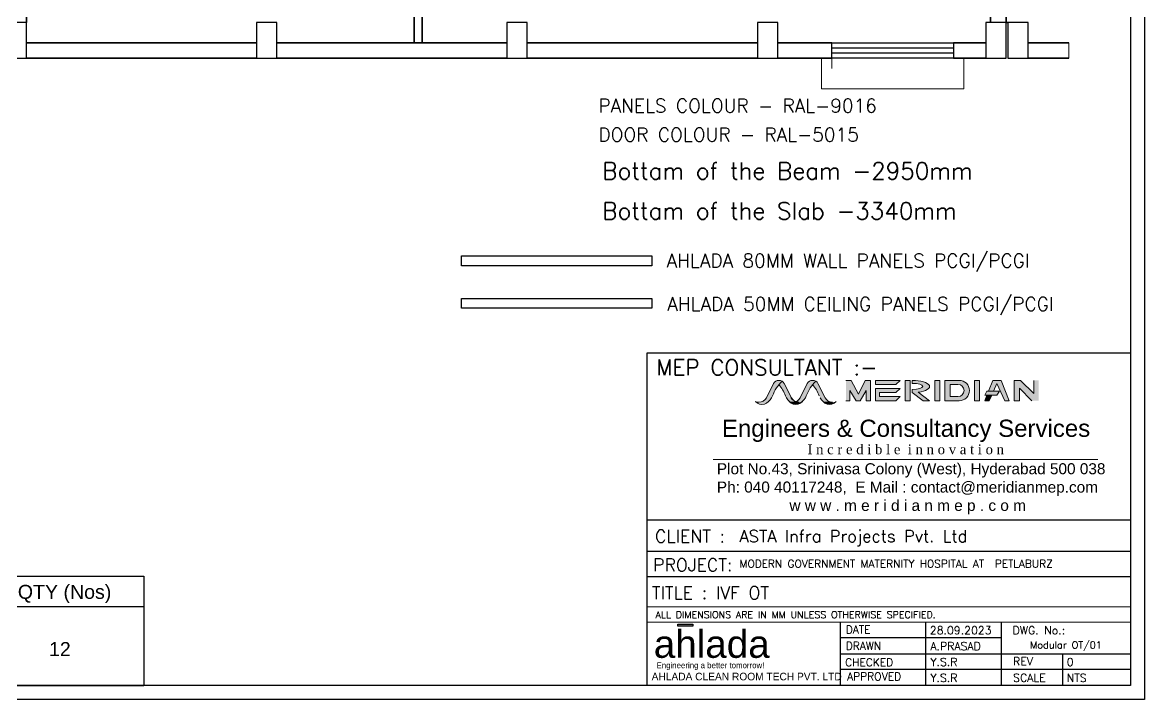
# Model space of a CAD drawing. Header units: millimetres. Extents: x -9331 to 31242, y -4188 to 24622.
# Drawn here: x 14661 to 31242, y -4188 to 5822 of the extents above; entities that cross this region are included whole.
import ezdxf
from ezdxf.enums import TextEntityAlignment as Align

# ---------------------------------------------------------------- set-up
doc = ezdxf.new("R2010")
doc.units = ezdxf.units.MM
doc.linetypes.add('Hidden 2mm', pattern=[3, 2, -0.9999999999999999])
for name, color, linetype, lineweight in [('Ahlada 50mm Ceiling Panels', 191, 'Continuous', 0), ('Ahlada 50mm Wall Panel', 94, 'Continuous', 0), ('AHU-N Ducting', 30, 'Continuous', 0), ('D.F', 251, 'Continuous', 5), ('FURNITURE WALL', 8, 'Continuous', 0), ('HATCH', 8, 'Continuous', 5), ('P-Wall', 8, 'Continuous', 35)]:
    doc.layers.add(name, color=color, linetype=linetype, lineweight=lineweight)
for name, color, linetype in [('col', 5, 'Continuous'), ('PL-HOT WATER PIPE', 10, 'Continuous'), ('RCP Legend', 7, 'Continuous'), ('wall', 1, 'Continuous'), ('Window', 4, 'Continuous')]:
    doc.layers.add(name, color=color, linetype=linetype)
doc.styles.add('ARIAL', font='arial.ttf')
doc.styles.add('FS-ARIAL', font='arial.ttf')
doc.styles.add('IRFAN', font='romans.shx')
doc.styles.add('RAGHAV', font='')
doc.styles.add('ROMANS', font='romans.shx')
doc.styles.get("Standard").update_dxf_attribs({"font": 'arial.ttf'})
doc.styles.add('sudheer', font='romanc.shx')
doc.styles.get('RAGHAV').set_extended_font_data('Sakkal Majalla')

# ---------------------------------------------------------------- blocks, each defined once
blk = doc.blocks.new('Logo')
h = blk.add_hatch(color=134)
h.dxf.hatch_style = 1
h.paths.add_polyline_path([(7.308639725975809, 6.258069192477706), (4.465298573544715, 6.258069192477706), (4.465298573544715, 5.928748429683765), (7.308639725975809, 5.928748429683765)])
at = {"color": 134}
blk.add_lwpolyline([(4.465298573544715, 6.258069192477706), (7.308639725975809, 6.258069192477706), (7.308639725975809, 5.928748429683765), (4.465298573544715, 5.928748429683765)], close=True, dxfattribs=at)
at = {"color": 134, "style": 'FS-ARIAL'}
blk.add_text('ahlada', height=5.161484117590589, dxfattribs=at).set_placement((0, 0))
at = {"color": 8, "style": 'RAGHAV'}
blk.add_text('Engineering a better tomorrow!', height=1.096885695377953, dxfattribs=at).set_placement((0.5166822813089311, -1.941864183998433))
blk = doc.blocks.new('W1800')
at = {"layer": 'wall', "color": 7}
for p, q in [((-1.030130079016089e-07, -57.50000000000001), (-1.030130079016089e-07, 172.500000101747)), ((1800, 172.500000101747), (1800, -57.49999999999999))]:
    blk.add_line(p, q, dxfattribs=at)
at = {"layer": 'Window'}
for p, q in [((-1.030130079016089e-07, 172.500000101747), (1800, 172.500000101747)), ((-1.030130079016089e-07, 97.50000010174698), (1800, 97.50000010174698)), ((1800, 17.50000000000001), (-1.030130084937279e-07, 17.50000000000001)), ((1800, -57.49999999999999), (-1.030130079016089e-07, -57.49999999999999))]:
    blk.add_line(p, q, dxfattribs=at)
blk = doc.blocks.new('MECS')
at = {"layer": 'AHU-N Ducting', "lineweight": 0}
for color, points in [(160, [(0.5134121462452396, 0.9090535810691411, -0.2553419212210949), (0.5145768996701445, 0.912287291370199, -0.04684726477479713), (0.5216573496010881, 0.9294547023055619, -0.0266540477767965), (0.5336342063745128, 0.9523017867876555, -0.06718534236503344), (0.5556565003610188, 0.9834757225398514, -0.02764109542233903), (0.5738745622465666, 1.003062886091293), (0.5766256133007953, 1.006020680794153, 0.1721363590096927), (0.5505140324168423, 1.011612092831704, 0.2473140975325899), (0.5199152673609156, 0.990002997602848), (0.4721895616269332, 0.8959762340672447, -0.01800133279282137), (0.4702329186293511, 0.8924425501871536, -0.0319182612438929), (0.4661593275680615, 0.8865579408482758, -0.1070633264031905), (0.4578792062891825, 0.878103115775042, -0.06872213656597184), (0.4448145115283366, 0.8700396566532579, -0.1100815216467921), (0.4328884929311516, 0.8662964673627914, -0.04816773781383483), (0.4221518354338086, 0.8652597410154012, -0.2553419212163173), (0.4220358712937212, 0.8652596211915509, -0.1055217205860978), (0.4103804133107057, 0.8664834367568037, -0.05287384099970888), (0.3991274403419439, 0.8701487347559893, 0.0505486080439634), (0.4093426809361326, 0.8618595423592463, 0.1587901785350478), (0.4483361824497781, 0.8512470793146013, 0.02557253404743324), (0.4549705379184891, 0.8519151542827459, 0.05690113489080228), (0.4703863626932994, 0.8580222609840502, 0.0761280745923816), (0.4928284065502248, 0.8754018488679505, 0.05635508372328828), (0.5070302214118503, 0.8948318576810209)]), (150, [(0.5738745622465666, 1.003062886091293), (0.5556565003610187, 0.9834757225398514, -0.08871706839119002), (0.5985678696283647, 0.909053581069051), (0.606061486380822, 0.89483185768066, 0.0908047400681293), (0.6258840872999482, 0.8691652436534564, 0.09462166198594976), (0.6465687088664405, 0.8652597410154012, 0.09762620718751994), (0.6678649370783271, 0.8694578930597028, -0.1798615287096684), (0.6391234390957357, 0.8959762340672447), (0.5913977333575124, 0.9900029976114197, 0.1368225701357631), (0.5768519750966854, 1.005880687949675, 0.004232813224578386)]), (160, [(0.7385117872205167, 0.909053581069051, -0.2553419212210942), (0.7396765406437975, 0.9122872913701989, -0.04684726481615809), (0.7467569905745608, 0.9294547023055619, -0.02665404768153145), (0.7587338473479852, 0.9523017867876555, -0.06718534234561138), (0.7807561413347619, 0.9834757225398514, -0.02764109536567368), (0.7989742032197685, 1.003062886091293), (0.8017252542742679, 1.006020680794153, 0.1721363590409367), (0.7756136733902246, 1.011612092831704, 0.2473140974765855), (0.745014908334659, 0.990002997602848), (0.6972892026003155, 0.8959762340672448, -0.01800133322272931), (0.6953325596030944, 0.8924425501871536, -0.03191826041987842), (0.6912589685412633, 0.8865579408482758, -0.1070633264490754), (0.682978847262655, 0.878103115775042, -0.06872213649296112), (0.6699141525020799, 0.8700396566532579, -0.1100815216296278), (0.6579881339048046, 0.8662964673627914, -0.04816773779806645), (0.6472514764075519, 0.8652597410154012, -0.255341921221943), (0.6471355122674645, 0.8652596211915509, -0.1055217205828272), (0.6354800542840878, 0.8664834367568037, -0.05287384108011227), (0.6242270813156874, 0.8701487347559893, 0.05054860803605642), (0.6344423219093345, 0.8618595423592463, 0.1587901785338139), (0.6734358234232507, 0.8512470793146013, 0.02557253404859524), (0.6800701788916007, 0.8519151542827459, 0.05690113471568396), (0.6954860036670426, 0.8580222609840502, 0.07612807450989625), (0.717928047523968, 0.8754018488679502, 0.05635508364209714), (0.7321298623846912, 0.8948318576810209)]), (150, [(0.7989742032197685, 1.003062886091293), (0.7807561413347619, 0.9834757225398514, -0.08282162458354507), (0.824217065318585, 0.9090771159288699), (0.8311611273545652, 0.89483185768066, 0.09080474013754147), (0.8509837282734207, 0.8691652436534564, 0.09462166197700475), (0.8716683498401837, 0.8652597410154012, 0.09762620721910173), (0.892964578051529, 0.8694578930597028, -0.1798615287170576), (0.8642230800689376, 0.8959762340672447), (0.8164973743309851, 0.9900029976114196, 0.1368225702393618), (0.8019516160670905, 1.005880687950846, 0.004232813225302674)]), (1, [(1.030236444528139, 0.9438043992806316), (1.071119814834754, 0.8756654487700585), (1.098384609470751, 0.8756654487700585), (1.139267979777095, 0.9438043992806316), (1.139267979777095, 0.8756654487700585), (1.166523559981414, 0.8756654487700585), (1.166523559981414, 1.011943349791295), (1.132454084726353, 1.011943349791295), (1.085966086906956, 0.9199812081284943), (1.037050339579422, 1.011943349791295), (1.002980864324091, 1.011943349791295), (1.002980864324091, 0.8756654487700585), (1.030236444528139, 0.8756654487700585)]), (251, [(1.200593035236746, 1.011943349791295), (1.200593035236746, 0.9846877695869755), (1.336870936257982, 0.9846877695869755), (1.364126516462392, 1.011943349791295)]), (251, [(1.398195991717182, 0.8756654487700585), (1.432265466973055, 0.8756654487700585), (1.432265466973055, 1.011943349791295), (1.398195991717182, 1.011943349791295)]), (251, [(1.629868423453673, 1.011943349791295), (1.59579894819807, 1.011943349791295), (1.59579894819807, 0.8756654487700585), (1.629868423453673, 0.8756654487700585)]), (251, [(1.895610330445043, 1.011943349791295), (1.861540855189982, 1.011943349791295), (1.861540855189982, 0.8756654487700585), (1.895610330445043, 0.8756654487700585)]), (251, [(2.011446546313153, 0.99036134481426), (2.063858128663246, 0.8756654487700585), (2.093213286926021, 0.8756654487700585), (2.038702126517292, 1.011943349791295), (1.984190966108743, 1.011943349791295), (1.955601567173546, 0.9404698524534832), (1.988648066588688, 0.9404698524534832)]), (251, [(2.161352237436324, 0.9589543396937112), (2.243118978049192, 0.8756654487700585), (2.290816243406638, 0.8756654487700585), (2.290816243406638, 1.011943349791295), (2.256746768151036, 1.011943349791295), (2.256746768151036, 0.9240548263224531), (2.168166132487245, 1.011943349791295), (2.127282762180992, 1.011943349791295), (2.127282762180992, 0.8756654487700585), (2.161352237436324, 0.8756654487700585)]), (251, [(1.200593035236746, 0.9574321893827462), (1.200593035236746, 0.8756654487700585), (1.336870936257982, 0.8756654487700585), (1.364126516462392, 0.9029210289742877), (1.227848615441156, 0.9029210289742877), (1.227848615441156, 0.930176609178517), (1.336870936257982, 0.930176609178517), (1.364126516462392, 0.9574321893827462)]), (251, [(2.011446546313153, 0.9132142722493442), (2.027431130986065, 0.9404698524534832), (1.94330759580249, 0.9404698524534832), (1.929679805700646, 0.9132142722493442)]), (251, [(1.976193322036766, 0.9132142722493442), (1.944699335091728, 0.9132142722493442), (1.929679805700646, 0.8756654487700585), (1.95903496396306, 0.8756654487699682)]), (160, [(0.6891611652876872, 0.8652597410154012, -0.0976262072296877), (0.6678649370783271, 0.869457893059793, -0.09762620719819055), (0.6465687088664405, 0.8652597410154012, -0.09462166198179565), (0.6258840872999482, 0.8691652436534564, 0.08724935658190835), (0.6523345167657667, 0.8526558393570214, 0.254459848768571), (0.7121855603806347, 0.8701487347559893, -0.1060441435256518)]), (150, [(0.9142608062611598, 0.8652597410154012, -0.09762620721835909), (0.892964578051529, 0.8694578930597028, -0.09762620723901515), (0.8716683498401837, 0.8652597410154012, -0.09462166196312137), (0.85098372827315, 0.8691652436534564, 0.08724935651290076), (0.8774341577386077, 0.8526558393570214, 0.2544598487684749), (0.9372852013538366, 0.8701487347559893, -0.1060441435228862)])]:
    blk.add_hatch(color=color, dxfattribs=at).paths.add_polyline_path(points)
h = blk.add_hatch(color=251, dxfattribs=at)
edge = h.paths.add_edge_path()
edge.add_ellipse((1.445893257074899, 0.9710599794848609), major_axis=(-0.1158362158680351, 0), ratio=0.3529411764705883, start_angle=110.1798157566864, end_angle=270)
edge.add_line((1.445893257074899, 1.011943349791295), (1.445893257074899, 0.9915016646380779))
edge.add_ellipse((1.445893257074899, 0.9710599794848609), major_axis=(-0.07012065025681041, 0), ratio=0.2915216142222994, start_angle=90, end_angle=270, ccw=False)
edge.add_line((1.445893257074899, 0.9506182943317341), (1.445893257074899, 0.930176609178517))
edge.add_line((1.445893257074899, 0.930176609178517), (1.518865497210324, 0.8756654487699682))
edge.add_line((1.518865497210324, 0.8756654487700585), (1.561729472942829, 0.8756654487700585))
edge.add_line((1.561729472943099, 0.8756654487700585), (1.485852994268342, 0.9326862509446157))
h = blk.add_hatch(color=251, dxfattribs=at)
h.paths.add_polyline_path([(1.663937898709004, 0.8756654487700585), (1.759332429423987, 0.8756654487700586, 1.000000000016551), (1.759332429423987, 1.011943349791295), (1.663937898709004, 1.011943349791295)])
h.paths.add_polyline_path([(1.698007373964065, 0.9846877695869755), (1.751107687934599, 0.9846877695869753, -0.9999999999691073), (1.751107687934599, 0.9029210289742877), (1.698007373964065, 0.9029210289742877)], flags=16)
at = {"layer": 'AHU-N Ducting', "color": 160, "lineweight": 0}
for p, q in [((0.4721895616269332, 0.8959762340671544, -0.004746985392664118), (0.5199152673651564, 0.9900029976114196, -0.004746985392664118)), ((0.6972892026003155, 0.8959762340671544, -0.004746985392664118), (0.7450149083391703, 0.9900029976114196, -0.004746985392664118)), ((0.5070302214118503, 0.8948318576810209, -0.004746985392664118), (0.5134121462455102, 0.909053581069051, -0.004746985392664118)), ((0.7321298623846912, 0.8948318576810209, -0.004746985392664118), (0.7385117872186219, 0.909053581069051, -0.004746985392664118))]:
    blk.add_line(p, q, dxfattribs=at)
at = {"layer": 'AHU-N Ducting', "color": 150, "lineweight": 0}
for p, q in [((0.6391234390957357, 0.8959762340671544, -0.004746985392664118), (0.5913977333575124, 0.9900029976114196, -0.004746985392664118)), ((0.8642230800689376, 0.8959762340671544, -0.004746985392664118), (0.8164973743309851, 0.9900029976114196, -0.004746985392664118)), ((0.6060614863808219, 0.8948318576810209, -0.004746985392664118), (0.5985678696283647, 0.909053581069051, -0.004746985392664118))]:
    blk.add_line(p, q, dxfattribs=at)
at = {"layer": 'AHU-N Ducting', "color": 1, "lineweight": 0}
for p, q in [((1.002980864324091, 1.011943349791205, -0.004746985392664118), (1.037050339579422, 1.011943349791205, -0.004746985392664118)), ((1.037050339579422, 1.011943349791205, -0.004746985392664118), (1.085966086906956, 0.919981208128404, -0.004746985392664118)), ((1.132454084726353, 1.011943349791205, -0.004746985392664118), (1.085966086906956, 0.919981208128404, -0.004746985392664118)), ((1.166523559981414, 1.011943349791205, -0.004746985392664118), (1.132454084726353, 1.011943349791205, -0.004746985392664118)), ((1.134267582426063, 1.011943349791205, -0.004746985392664118), (1.161523162629841, 1.011943349791205, -0.004746985392664118)), ((1.166523559981414, 0.8756654487700585, -0.004746985392664118), (1.166523559981414, 1.011943349791205, -0.004746985392664118)), ((1.030236444528139, 0.9438043992806316, -0.004746985392664118), (1.071119814834754, 0.8756654487700585, -0.004746985392664118)), ((1.030236444528139, 0.8756654487700585, -0.004746985392664118), (1.030236444528139, 0.9438043992806316, -0.004746985392664118)), ((1.030236444528139, 0.8756654487700585, -0.004746985392664118), (1.030236444528139, 0.9438043992806316, -0.004746985392664118)), ((1.139267979777095, 0.9438043992806316, -0.004746985392664118), (1.098384609470751, 0.8756654487700585, -0.004746985392664118)), ((1.139267979777095, 0.8756654487700585, -0.004746985392664118), (1.139267979777095, 0.9438043992806316, -0.004746985392664118)), ((1.139267979777095, 0.8756654487700585, -0.004746985392664118), (1.139267979777095, 0.9438043992806316, -0.004746985392664118)), ((1.030236444528139, 0.8756654487700585, -0.004746985392664118), (1.002980864324091, 0.8756654487700585, -0.004746985392664118)), ((1.071119814834754, 0.8756654487700585, -0.004746985392664118), (1.098384609470751, 0.8756654487700585, -0.004746985392664118)), ((1.139267979777095, 0.8756654487700585, -0.004746985392664118), (1.166523559981414, 0.8756654487700585, -0.004746985392664118))]:
    blk.add_line(p, q, dxfattribs=at)
at = {"layer": 'AHU-N Ducting', "color": 251, "lineweight": 0}
for p, q in [((1.200593035236746, 1.011943349791205, -0.004746985392664118), (1.364126516462392, 1.011943349791205, -0.004746985392664118)), ((1.200593035236746, 0.9846877695869755, -0.004746985392664118), (1.200593035236746, 1.011943349791205, -0.004746985392664118)), ((1.200593035236746, 0.9846877695869755, -0.004746985392664118), (1.336870936257982, 0.9846877695869755, -0.004746985392664118)), ((1.336870936257982, 0.9846877695869755, -0.004746985392664118), (1.364126516462392, 1.011943349791205, -0.004746985392664118)), ((1.398195991717182, 1.011943349791205, -0.004746985392664118), (1.432265466973055, 1.011943349791205, -0.004746985392664118)), ((1.398195991717182, 1.011943349791205, -0.004746985392664118), (1.398195991717182, 0.8756654487700585, -0.004746985392664118)), ((1.432265466973055, 1.011943349791205, -0.004746985392664118), (1.432265466973055, 0.8756654487700585, -0.004746985392664118)), ((1.445893257074899, 1.011943349791205, -0.004746985392664118), (1.445893257074899, 0.9915016646380779, -0.004746985392664118)), ((1.59579894819807, 1.011943349791205, -0.004746985392664118), (1.629868423453673, 1.011943349791205, -0.004746985392664118)), ((1.59579894819807, 0.8756654487700585, -0.004746985392664118), (1.59579894819807, 1.011943349791205, -0.004746985392664118)), ((1.629868423453673, 1.011943349791205, -0.004746985392664118), (1.629868423453673, 0.8756654487700585, -0.004746985392664118)), ((1.663937898709004, 1.011943349791205, -0.004746985392664118), (1.759332429423987, 1.011943349791205, -0.004746985392664118)), ((1.663937898709004, 1.011943349791205, -0.004746985392664118), (1.663937898709004, 0.8756654487700585, -0.004746985392664118)), ((1.698007373964065, 0.9846877695869755, -0.004746985392664118), (1.751107687934599, 0.9846877695869755, -0.004746985392664118)), ((1.698007373964065, 0.9846877695869755, -0.004746985392664118), (1.698007373964065, 0.9029210289742877, -0.004746985392664118)), ((1.861540855189982, 1.011943349791205, -0.004746985392664118), (1.895610330445043, 1.011943349791205, -0.004746985392664118)), ((1.861540855189982, 0.8756654487700585, -0.004746985392664118), (1.861540855189982, 1.011943349791205, -0.004746985392664118)), ((1.895610330445043, 1.011943349791205, -0.004746985392664118), (1.895610330445043, 0.8756654487700585, -0.004746985392664118)), ((1.955601567173546, 0.9404698524534832, -0.004746985392664118), (1.984190966108743, 1.011943349791205, -0.004746985392664118)), ((1.984190966108743, 1.011943349791205, -0.004746985392664118), (2.038702126517292, 1.011943349791205, -0.004746985392664118)), ((1.988648066588688, 0.9404698524534832, -0.004746985392664118), (2.011446546313153, 0.9903613448141697, -0.004746985392664118)), ((2.063858128663246, 0.8756654487700585, -0.004746985392664118), (2.011446546313153, 0.9903613448141697, -0.004746985392664118)), ((2.093213286926021, 0.8756654487700585, -0.004746985392664118), (2.038702126517292, 1.011943349791205, -0.004746985392664118)), ((2.127282762180992, 1.011943349791205, -0.004746985392664118), (2.168166132487245, 1.011943349791205, -0.004746985392664118)), ((2.127282762180992, 0.8756654487700585, -0.004746985392664118), (2.127282762180992, 1.011943349791205, -0.004746985392664118)), ((2.168166132487245, 1.011943349791205, -0.004746985392664118), (2.256746768151036, 0.9240548263223628, -0.004746985392664118)), ((2.256746768151036, 0.9240548263223628, -0.004746985392664118), (2.256746768151036, 1.011943349791205, -0.004746985392664118)), ((1.200593035236746, 0.9574321893827462, -0.004746985392664118), (1.364126516462392, 0.9574321893827462, -0.004746985392664118)), ((1.200593035236746, 0.8756654487700585, -0.004746985392664118), (1.200593035236746, 0.9574321893827462, -0.004746985392664118)), ((1.227848615441156, 0.930176609178517, -0.004746985392664118), (1.336870936257982, 0.930176609178517, -0.004746985392664118)), ((1.227848615441156, 0.9029210289742877, -0.004746985392664118), (1.227848615441156, 0.930176609178517, -0.004746985392664118)), ((1.227848615441156, 0.9029210289742877, -0.004746985392664118), (1.364126516462392, 0.9029210289742877, -0.004746985392664118)), ((1.336870936257982, 0.930176609178517, -0.004746985392664118), (1.364126516462392, 0.9574321893827462, -0.004746985392664118)), ((1.336870936257982, 0.8756654487700585, -0.004746985392664118), (1.364126516462392, 0.9029210289742877, -0.004746985392664118)), ((1.445893257074899, 0.930176609178517, -0.004746985392664118), (1.445893257074899, 0.9506182943317341, -0.004746985392664118)), ((1.445893257074899, 0.930176609178517, -0.004746985392664118), (1.518865497210324, 0.8756654487700585, -0.004746985392664118)), ((1.485852994268342, 0.9326862509445254, -0.004746985392664118), (1.561729472943099, 0.8756654487700585, -0.004746985392664118)), ((1.698007373964065, 0.9029210289742877, -0.004746985392664118), (1.751107687934599, 0.9029210289742877, -0.004746985392664118)), ((1.929679805700646, 0.913214272249254, -0.004746985392664118), (1.94330759580249, 0.9404698524534832, -0.004746985392664118)), ((2.011446546313153, 0.913214272249254, -0.004746985392664118), (1.929679805700646, 0.913214272249254, -0.004746985392664118)), ((1.929679805700646, 0.8756654487700585, -0.004746985392664118), (1.944699335091728, 0.913214272249254, -0.004746985392664118)), ((2.027431130986065, 0.9404698524534832, -0.004746985392664118), (1.94330759580249, 0.9404698524534832, -0.004746985392664118)), ((1.95903496396306, 0.8756654487700585, -0.004746985392664118), (1.976193322036766, 0.913214272249254, -0.004746985392664118)), ((2.027431130986065, 0.9404698524534832, -0.004746985392664118), (2.011446546313153, 0.913214272249254, -0.004746985392664118)), ((2.243118978049192, 0.8756654487700585, -0.004746985392664118), (2.161352237436324, 0.9589543396937112, -0.004746985392664118)), ((2.161352237436324, 0.8756654487700585, -0.004746985392664118), (2.161352237436324, 0.9589543396937112, -0.004746985392664118)), ((1.200593035236746, 0.8756654487700585, -0.004746985392664118), (1.336870936257982, 0.8756654487700585, -0.004746985392664118)), ((1.398195991717182, 0.8756654487700585, -0.004746985392664118), (1.432265466973055, 0.8756654487700585, -0.004746985392664118)), ((1.518865497210324, 0.8756654487700585, -0.004746985392664118), (1.561729472943099, 0.8756654487700585, -0.004746985392664118)), ((1.59579894819807, 0.8756654487700585, -0.004746985392664118), (1.629868423453673, 0.8756654487700585, -0.004746985392664118)), ((1.663937898709004, 0.8756654487700585, -0.004746985392664118), (1.759332429423987, 0.8756654487700585, -0.004746985392664118)), ((1.861540855189982, 0.8756654487700585, -0.004746985392664118), (1.895610330445043, 0.8756654487700585, -0.004746985392664118)), ((1.95903496396306, 0.8756654487700585, -0.004746985392664118), (1.929679805700646, 0.8756654487700585, -0.004746985392664118)), ((2.063858128663246, 0.8756654487700585, -0.004746985392664118), (2.093213286926021, 0.8756654487700585, -0.004746985392664118)), ((2.127282762180992, 0.8756654487700585, -0.004746985392664118), (2.161352237436324, 0.8756654487700585, -0.004746985392664118))]:
    blk.add_line(p, q, dxfattribs=at)
at = {"layer": 'AHU-N Ducting', "color": 251, "lineweight": 0, "ltscale": 0.85}
blk.add_line((0.1165964656020151, 0.4833313661174543, -0.006142948281450891), (2.68551955399356, 0.4833313661174543, -0.006142948281450891), dxfattribs=at)
at = {"layer": 'AHU-N Ducting', "color": 160, "lineweight": 0}
for centre, radius, start, end in [((0.7417863587136924, 0.8286218616061071, -0.004746985392664118), 0.2421240227987888, 132.9373247437187, 160.5981108453346), ((0.5556565003610187, 0.9718616141967287, -0.004746985392664118), 0.04008173559447583, 90, 153.0887549731676), ((0.5556565003610187, 0.9718616141967287, -0.004746985392664118), 0.04008173559447583, 26.91124502665905, 90), ((0.9668859996868943, 0.8286218616061071, -0.004746985392664118), 0.2421240227987888, 132.9373247436885, 160.5981108453417), ((0.7807561413347619, 0.9718616141967287, -0.004746985392664118), 0.04008173559447583, 90, 153.0887549740909), ((0.7807561413347619, 0.9718616141967287, -0.004746985392664118), 0.04008173559447583, 26.9112450267741, 90), ((0.4451264544360147, 0.9163969157858594, -0.004746985392664118), 0.06522885516514892, 225.1547600332335, 282.2607170516237), ((0.4220358712937212, 0.9213740510237451, -0.004746985392664118), 0.05611442983226616, 245.9053689520779, 270.1184055559717), ((0.4221518354329064, 0.9213741708475954, -0.004746985392664118), 0.05611442983226616, 270, 333.0887549734891), ((0.4248646360879693, 0.9399832544318715, -0.004746985392664118), 0.0937541041238935, 291.3377566141106, 331.210451532663), ((0.6860544255190815, 0.9361233508373039, -0.004746985392664118), 0.09002142922125515, 207.3022954123794, 248.0018617736689), ((0.670226095409397, 0.9163969157858594, -0.004746985392664118), 0.06522885516514892, 225.1547600329532, 282.2607170509705), ((0.6471355122674645, 0.9213740510237451, -0.004746985392664118), 0.05611442983226616, 245.9053689516664, 270.1184055552347), ((0.6472514764061083, 0.9213741708475954, -0.004746985392664118), 0.05611442983226616, 270, 333.0887549734892), ((0.6661865462871954, 0.9163969157858594, -0.004746985392664118), 0.06522885516514892, 257.8079966377897, 314.8452399662061), ((0.6890452011507577, 0.9213740510237451, -0.004746985392664118), 0.05611442983226616, 245.9053689520779, 270.1184055559717), ((0.6499642770614419, 0.9399832544318715, -0.004746985392664118), 0.0937541041238935, 291.3377566141106, 331.2104515326365)]:
    blk.add_arc(centre, radius, start, end, dxfattribs=at)
at = {"layer": 'AHU-N Ducting', "color": 150, "lineweight": 0}
for centre, radius, start, end in [((0.3690451605166651, 0.8262944286522125, -0.004746985392664118), 0.2439871949649071, 19.82781570482793, 40.10717689340409), ((0.5794150909876963, 0.815966263139685, -0.004746985392664118), 0.2619115070846747, 20.82439840783155, 39.75939779118104), ((0.6464527447271652, 0.9213740510237451, -0.004746985392664118), 0.05611442983226616, 248.4970917656522, 270.1184055559715), ((0.6891611652900331, 0.9252262753390927, -0.004746985392664118), 0.0599665343237634, 206.9112450265108, 270), ((0.6891611652900331, 0.9213741708475954, -0.004746985392664118), 0.05611442983226616, 206.9112450267169, 270), ((0.6891611652900331, 0.9213741708475954, -0.004746985392664118), 0.05611442983226616, 206.9112450267169, 270), ((0.6465687088664405, 0.9213741708475954, -0.004746985392664118), 0.05611442983226616, 270, 292.3036001438938), ((0.9111540664921931, 0.9361233508373039, -0.004746985392664118), 0.09002142922125515, 207.3022954123795, 248.0018617736689), ((0.8715523857009084, 0.9213740510237451, -0.004746985392664118), 0.05611442983226616, 248.4970917649847, 270.1184055553267), ((0.9142608062634155, 0.9213741708475954, -0.004746985392664118), 0.05611442983226616, 206.9112450265108, 270), ((0.8716683498392815, 0.9213741708475954, -0.004746985392664118), 0.05611442983226616, 270, 292.3036001446803), ((0.8912861872601268, 0.9163969157858594, -0.004746985392664118), 0.06522885516514892, 257.7392829491069, 314.8452399670468), ((0.9141448421242304, 0.9213740510237451, -0.004746985392664118), 0.05611442983226616, 245.9053689520778, 270.1184055558794)]:
    blk.add_arc(centre, radius, start, end, dxfattribs=at)
at = {"layer": 'AHU-N Ducting', "color": 251, "lineweight": 0}
for centre, radius in [((1.751107687934599, 0.9438043992806316, -0.004746985392664118), 0.04088337030636534), ((1.759332429423987, 0.9438043992806316, -0.004746985392664118), 0.0681389505106089)]:
    blk.add_arc(centre, radius, 270, 90, dxfattribs=at)
for major_axis, ratio, start_param in [((-0.1158362158680351, 0), 0.3529411764705883, 1.923000554194905), ((-0.07012065025681041, 0), 0.2915216142222994, 1.570796326794897)]:
    blk.add_ellipse((1.445893257074899, 0.9710599794848609, -0.004746985392664118), major_axis=major_axis, ratio=ratio, start_param=start_param, end_param=4.71238898038469, dxfattribs=at)
at = {"layer": 'AHU-N Ducting', "color": 251, "lineweight": 0, "attachment_point": 1, "style": 'ARIAL'}
for s, insert, char_height, width in [('{\\C1;Engineers & Consultancy Services \\P}', (0.1749155116136762, 0.7493232539108021, -0.01458950216844587), 0.11475, 24.25437425909253), ('{\\C252;Plot No.43, Srinivasa Colony (West), Hyderabad 500 038\\PPh: 040 40117248,  E Mail : contact@meridianmep.com\\P                 w w w . m e r i d i a n m e p . c o m }', (0.14136276644183, 0.4583226879356062, -0.006142948281450891), 0.07344, 2.63264250269352)]:
    blk.add_mtext(s, dxfattribs=dict(at, insert=insert, char_height=char_height, width=width))
at = {"layer": 'AHU-N Ducting', "color": 251, "lineweight": 0, "ltscale": 0.85, "insert": (1.402428089641869, 0.5507002547054753, -0.005528653453305802), "char_height": 0.0651762882177883, "attachment_point": 5, "line_spacing_factor": 0.6, "style": 'ARIAL'}
blk.add_mtext('{\\FBatang|c0;\\C5;I n c r e d i b l e  i n n o v a t i o n\\P}', dxfattribs=at)

msp = doc.modelspace()

# ---------------------------------------------------------------- linework, layer by layer
for p, q in [((23892.20841322214, -3979.330755884406), (23892.20841322214, 937.4474116173842)), ((31033.25271498997, -1997.726981309414), (23892.20841322214, -1997.726981309414)), ((31033.25271498997, -2372.016379436998), (23892.20841322214, -2372.016379436998)), ((26748.34114732992, -3979.330755884406), (26748.34114732992, -3042.89475293236)), ((28011.05925255668, -3979.330755884406), (28011.05925255668, -3042.89475293236)), ((29125.4697581523, -3042.89475293236), (29125.4697581523, -3979.330755884406)), ((29125.4697581523, -3277.055675722713), (26748.34114732992, -3277.055675722713)), ((26748.34114732992, -3511.216598513474), (31033.25271498997, -3511.216598513474)), ((30034.42957113151, -3979.330755884406), (30034.42957112499, -3511.216598513474)), ((31033.25271498997, -3745.273677200483), (26748.34114732992, -3745.273677200483))]:
    msp.add_line(p, q)
at = {"ltscale": 2}
msp.add_line((23892.20841322214, 937.4474116173842), (31033.25271498997, 937.4474116009114), dxfattribs=at)
at = {"linetype": 'ByBlock'}
msp.add_line((23892.20841322214, -1529.915861861544), (31033.25271498997, -1529.330755884406), dxfattribs=at)
at = {"lineweight": 9, "extrusion": (0, 0, -1)}
for p, q in [((31033.25271498997, -2815.031964747872), (23892.20841322214, -2815.031964747872)), ((31033.25271498997, -3042.89475293236), (23892.20841322214, -3042.89475293236))]:
    msp.add_line(p, q, dxfattribs=at)
at = {"color": 7}
msp.add_line((31033.25271498997, -3979.330755884406), (23892.20841322214, -3979.330755884406), dxfattribs=at)
for points in [[(31241.90189354707, 24622.29864055012), (31241.90189354707, -4187.979934440282), (-9331.18277170925, -4187.979934440282), (-9331.18277170925, 24622.29864055012)], [(31033.25271498997, 24413.64946199488), (31033.25271498997, -3979.330755884406), (-9122.533593154014, -3979.330755884406), (-9122.533593154014, 24413.64946199488)]]:
    msp.add_lwpolyline(points, close=True)
at = {"layer": 'Ahlada 50mm Ceiling Panels', "linetype": 'ByBlock', "lineweight": -2}
msp.add_lwpolyline([(21150.55651575586, 1743.318969395306), (23960.60390033553, 1743.318969395306), (23960.60390033553, 1597.563241140513), (21150.55651575586, 1597.563241140513)], close=True, dxfattribs=at)
at = {"layer": 'Ahlada 50mm Wall Panel', "linetype": 'ByBlock', "lineweight": -2}
for points in [[(21150.55651575586, 2369.71896939533), (23960.60390033553, 2369.71896939533), (23960.60390033553, 2223.963241140536), (21150.55651575586, 2223.963241140536)], [(21150.5565157554, 2369.71896939533), (23960.60390033506, 2369.71896939533), (23960.60390033506, 2223.963241140536), (21150.5565157554, 2223.963241140536)]]:
    msp.add_lwpolyline(points, close=True, dxfattribs=at)
at = {"layer": 'col'}
for points in [[(14420.51648579564, 5291.98630446586), (14720.51648579564, 5291.98630446586), (14720.51648579564, 5821.98630446586), (14420.51648579564, 5821.98630446586)], [(14420.51648579564, 5291.98630446586), (14720.51648579564, 5291.98630446586), (14720.51648579564, 5821.98630446586), (14420.51648579564, 5821.98630446586)], [(18120.51648581893, 5291.98630446586), (18420.51648581893, 5291.98630446586), (18420.51648581893, 5821.98630446586), (18120.51648581893, 5821.98630446586)], [(18120.51648581893, 5291.98630446586), (18420.51648581893, 5291.98630446586), (18420.51648581893, 5821.98630446586), (18120.51648581893, 5821.98630446586)], [(21820.51648584873, 5291.986304541762), (22120.51648584873, 5291.986304541762), (22120.51648584873, 5821.986304541762), (21820.51648584873, 5821.986304541762)], [(21820.51648584873, 5291.986304541762), (22120.51648584873, 5291.986304541762), (22120.51648584873, 5821.986304541762), (21820.51648584873, 5821.986304541762)], [(25520.5164858478, 5291.986304466325), (25820.5164858478, 5291.986304466325), (25820.5164858478, 5821.986304466325), (25520.5164858478, 5821.986304466325)], [(25520.5164858478, 5291.986304466325), (25820.5164858478, 5291.986304466325), (25820.5164858478, 5821.986304466325), (25520.5164858478, 5821.986304466325)], [(28895.51648586084, 5291.986304466791), (29195.51648586084, 5291.986304466791), (29195.51648586084, 5821.986304466791), (28895.51648586084, 5821.986304466791)], [(28895.51648586084, 5291.986304466791), (29195.51648586084, 5291.986304466791), (29195.51648586084, 5821.986304466791), (28895.51648586084, 5821.986304466791)], [(29220.51648586084, 5291.986304466791), (29520.51648586084, 5291.986304466791), (29520.51648586084, 5821.986304466791), (29220.51648586084, 5821.986304466791)], [(29220.51648586084, 5291.986304466791), (29520.51648586084, 5291.986304466791), (29520.51648586084, 5821.986304466791), (29220.51648586084, 5821.986304466791)]]:
    msp.add_lwpolyline(points, close=True, dxfattribs=at)
at = {"layer": 'D.F'}
for p, q in [((28420.51648584035, 5521.986304105903), (28420.51648584035, 5291.986304105903)), ((30120.51648586084, 5291.986304504044), (30120.51648586084, 5521.986304504044)), ((26620.51648584035, 5371.98630397645), (26620.51648584035, 5141.98630397645))]:
    msp.add_line(p, q, dxfattribs=at)
msp.add_lwpolyline([(28570.51648584035, 5291.986304105903), (28570.51648584035, 4841.986304105903), (26470.51648578819, 4841.986304105903), (26470.51648578819, 5291.986304105903)], dxfattribs=at)
at = {"layer": 'HATCH', "color": 7}
msp.add_line((31033.25271498997, -1529.330755884406), (31033.25271498997, -3979.330755884406), dxfattribs=at)
at = {"layer": 'P-Wall', "color": 8}
for p, q in [((20565.51648508411, 11971.98630446586), (20565.51648508411, 5521.986304156893)), ((14720.51648579564, 11671.98630446586), (14720.51648579564, 5821.98630446586)), ((20450.51648508411, 8476.66779272672), (20450.51648508411, 5521.986304156893)), ((14720.51648581986, 5521.986304105903), (18120.51648581613, 5521.986304105903)), ((21820.51648580868, 5521.986304105903), (18420.51648581427, 5521.986304105903)), ((22120.51648581986, 5521.986304105903), (25520.51648581613, 5521.986304105903)), ((14720.51648581986, 5291.986304105903), (18120.51648581613, 5291.986304105903)), ((21820.51648580868, 5291.986304105903), (18420.51648581427, 5291.986304105903)), ((22120.51648581986, 5291.986304105903), (25520.51648581613, 5291.986304105903))]:
    msp.add_line(p, q, dxfattribs=at)
at = {"layer": 'P-Wall', "color": 8, "linetype": 'Continuous'}
for p, q in [((29195.51648586084, 5821.986304466791), (29195.51648586084, 8696.986304362745)), ((28965.51648586084, 5821.986304466791), (28965.51648586084, 8581.986304362861)), ((26620.51648584035, 5521.986304105903), (25820.51648581427, 5521.986304105903)), ((28895.51648586084, 5521.986304105903), (28420.51648584035, 5521.986304105903)), ((30120.51648586084, 5521.986304504044), (29520.51648586084, 5521.986304504044)), ((26620.51648584035, 5291.986304105903), (25820.51648581427, 5291.986304105903)), ((28895.51648586084, 5291.986304105903), (28420.51648584035, 5291.986304105903)), ((30120.51648586084, 5291.986304504044), (29520.51648586084, 5291.986304504044))]:
    msp.add_line(p, q, dxfattribs=at)
at = {"layer": 'P-Wall'}
msp.add_line((29195.51648586084, 5821.986304466791), (29220.51648584687, 5821.986304466791), dxfattribs=at)
at = {"layer": 'RCP Legend', "lineweight": -3, "ltscale": 250}
msp.add_line((4134.355312002157, -2365.646906006146), (16451.83912090891, -2365.64690600667), dxfattribs=at)
at = {"layer": 'RCP Legend', "lineweight": -3}
for p, q in [((16451.83912090891, -2365.64690600667), (16451.83912090891, -3979.33075588429)), ((4134.355312002157, -2813.21671172202), (16451.83912090797, -2813.216711723358)), ((4134.355312002157, -3979.330755883882), (16451.83912090797, -3979.330755884406))]:
    msp.add_line(p, q, dxfattribs=at)

# ---------------------------------------------------------------- block references
at = {"xscale": 79.13461496191462, "yscale": 79.13461496191462, "zscale": 79.13461496191462}
msp.add_blockref('Logo', (23989.46774378306, -3570.925544283407), dxfattribs=at)
at = {"layer": 'D.F'}
msp.add_blockref('W1800', (26620.51648584035, 5349.486304055146), dxfattribs=at)
at = {"layer": 'FURNITURE WALL', "linetype": 'Hidden 2mm', "xscale": 2213.406981698528, "yscale": 2213.406981698528, "zscale": 2213.406981698528}
msp.add_blockref('MECS', (24608.86398147306, -1708.747561359018, 13.59684461437575), dxfattribs=at)

# ---------------------------------------------------------------- texts
at = {"lineweight": 9, "extrusion": (0, 0, -1), "style": 'IRFAN', "text_generation_flag": 2}
for s, height, p in [('PANELS COLOUR - RAL-9016', 200.883008405171, (-23171.56832265974, 4489.761377855906)), ('DOOR COLOUR - RAL-5015', 200.883008405171, (-23171.56832265974, 4063.715117149874)), ('AHLADA 80MM WALL PANELS PCGI/PCGI', 200.883008405171, (-24180.02255365884, 2201.444410069907)), ('AHLADA 50MM CEILING PANELS PCGI/PCGI', 200.883008405171, (-24189.84083056989, 1560.185551679522)), ('TITLE : IVF OT', 187.1842309106422, (-23960.61402224962, -2703.501440502641)), ('ALL DIMENSIONS ARE IN MM UNLESS OTHERWISE SPECIFIED.', 102.5554629140052, (-24015.85563334011, -2986.214647649551))]:
    msp.add_text(s, height=height, dxfattribs=at).set_placement(p)
at = {"lineweight": 9}
for s, height, style, p in [('MEP CONSULTANT :-', 232.5973624434409, 'IRFAN', (24028.04100746083, 605.4301838465362, 17.92374699731194)), ('CLIENT :', 187.1842309106422, 'IRFAN', (24007.47336729456, -1867.028527043698)), ('ASTA Infra Projects Pvt. Ltd', 177.82501936511, 'sudheer', (25255.36877229929, -1862.18691103841)), ('PROJECT:', 187.1842309106422, 'IRFAN', (23980.05650923428, -2290.912228847443)), ('MODERN GOVERNMENT MATERNITY HOSPITAL AT  PETLABURZ', 114.4695214657086, 'sudheer', (25255.36877229929, -2238.093003975049))]:
    msp.add_text(s, height=height, dxfattribs=dict(at, style=style)).set_placement(p)
at = {"color": 64, "style": 'sudheer'}
for s, p in [('DATE', (27009.0938129735, -3153.294776018531)), ('DRAWN ', (27128.58630926189, -3394.110318754098)), ('CHECKED', (27172.76635873158, -3637.946029203882)), ('APPROVED', (27245.80143254836, -3846.637595066855))]:
    msp.add_text(s, height=115.5743366074432, dxfattribs=at).set_placement(p, align=Align.MIDDLE_CENTER)
at = {"color": 6, "style": 'sudheer'}
for s, p in [('28.09.2023', (28068.57419520364, -3223.270677026067)), ('A.PRASAD', (28076.76908985179, -3458.026268724174)), ('Y.S.R', (28076.76908985179, -3692.187191513771)), ('0', (30092.28869560062, -3692.187191515866)), ('Y.S.R', (28076.76908985179, -3926.244270200779)), ('NTS', (30092.28869560062, -3926.244270200779))]:
    msp.add_text(s, height=118.2728611161685, dxfattribs=at).set_placement(p)
at = {"color": 64, "style": 'sudheer'}
for s, p in [('DWG. No.:', (29292.15600275275, -3223.281995992871)), ('REV', (29299.92512597124, -3681.879948083948)), ('SCALE', (29299.92512597124, -3924.822616890127))]:
    msp.add_text(s, height=118.2728611161685, dxfattribs=at).set_placement(p)
at = {"color": 6, "style": 'sudheer'}
msp.add_text('Modular OT/01', height=104.525460382668, dxfattribs=at).set_placement((30080.63963211261, -3433.746016447196), align=Align.CENTER)
at = {"color": 134, "style": 'RAGHAV'}
msp.add_text('AHLADA CLEAN ROOM TECH PVT. LTD', height=112.5114211428718, dxfattribs=at).set_placement((23957.97367078418, -3903.714297512484))
at = {"layer": 'PL-HOT WATER PIPE', "color": 11, "true_color": 0xff785c, "char_height": 249.9999999955863, "width": 6365.010253899265, "attachment_point": 1, "style": 'ROMANS'}
for s, insert in [('Bottam of the Beam -2950mm{\\Fromans.shx|c1;\\C11; }', (23228.61906331245, 3752.029044550614)), ('Bottam of the Slab -3340mm{\\Fromans.shx|c1;\\C11; }', (23228.61906331245, 3160.727965277856))]:
    msp.add_mtext(s, dxfattribs=dict(at, insert=insert))
at = {"layer": 'RCP Legend', "lineweight": -3}
for s, p in [('QTY (Nos)', (14592.20705804907, -2699.335038312009)), ('12', (15052.7944376611, -3545.219380933555))]:
    msp.add_text(s, height=207, dxfattribs=at).set_placement(p)

doc.saveas('drawing.dxf')
